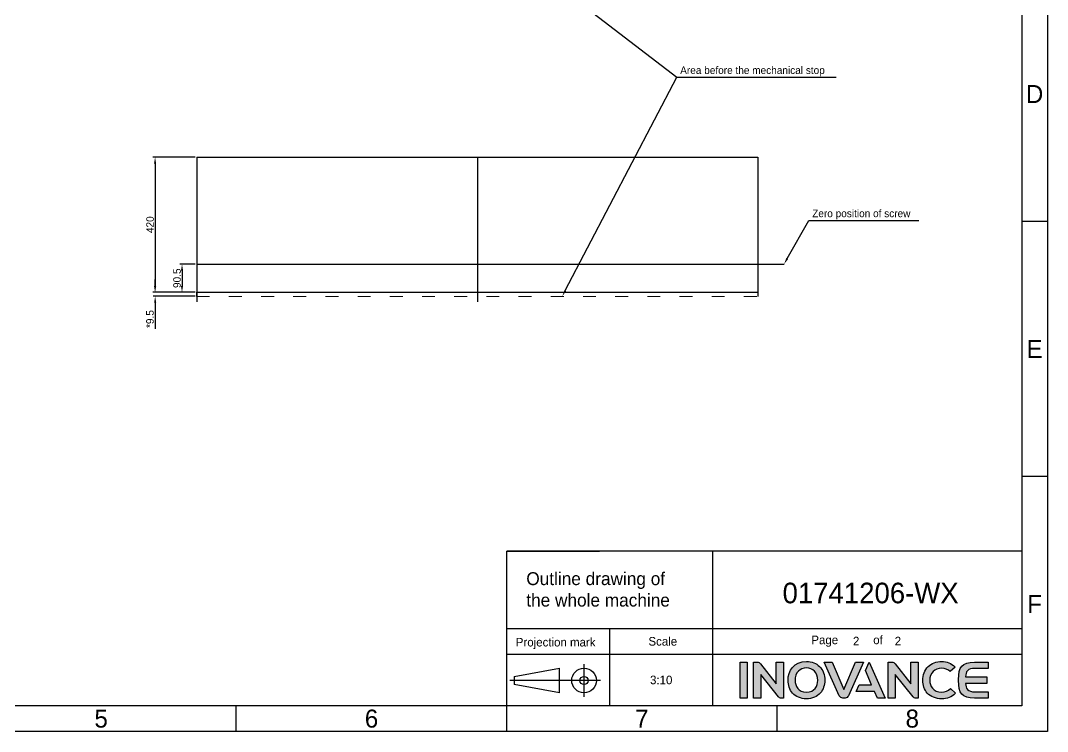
# Model space of a CAD drawing. Header units: millimetres. Extents: x 4086 to 8300, y 123 to 1549.
# Drawn here: x 7343 to 8300, y 124 to 786 of the extents above; entities that cross this region are included whole.
import ezdxf
from ezdxf import colors
from ezdxf.entities.mleader import LeaderData, LeaderLine
from ezdxf.enums import TextEntityAlignment as Align
from ezdxf.math import Vec2, Vec3

# ---------------------------------------------------------------- set-up
doc = ezdxf.new("R2010")
doc.units = ezdxf.units.MM
doc.linetypes.add('ACAD_ISO03W100', pattern=[30, 12, -18])
doc.layers.add('logo-蓝色', color=7, linetype='Continuous', true_color=0x008ccf)
doc.layers.add('虚线层', color=7, linetype='ACAD_ISO03W100', lineweight=0)
doc.layers.add('轮廓实线层', color=7, linetype='Continuous', lineweight=30)
doc.styles.get("Standard").update_dxf_attribs({"font": 'simsun.ttc'})
doc.styles.add('思源黑', font='SourceHanSansCN-Normal.ttf')
doc.dimstyles.new('尺寸标注_3_10比例', dxfattribs={"dimtxt": 7, "dimasz": 6, "dimexe": 2, "dimexo": 1.5, "dimgap": 1, "dimtad": 1, "dimdec": 1, "dimlfac": 3.333333, "dimdsep": 46, "dimtxsty": '思源黑', "dimcen": 0.09, "dimadec": 0, "dimazin": 0, "dimtp": 0.01, "dimtm": 0.01, "dimtfac": 1, "dimtdec": 1, "dimtofl": 0, "dimtmove": 0, "dimatfit": 3, "dimfxl": 0, "dimtolj": 1, "dimarcsym": 0})

# ---------------------------------------------------------------- blocks, each defined once
blk = doc.blocks.new('1')
at = {"layer": 'logo-蓝色'}
h = blk.add_hatch(color=256, dxfattribs=at)
h.dxf.hatch_style = 1
edge = h.paths.add_edge_path()
edge.add_spline(control_points=[(8013.23, 154.78), (8013.23, 154.78), (8019.82, 154.78), (8019.82, 154.78), (8019.82, 154.78), (8019.82, 154.78), (8019.82, 188.18), (8019.82, 188.18), (8019.82, 188.18), (8019.82, 188.18), (8013.23, 188.18), (8013.23, 188.18), (8013.23, 188.18), (8013.23, 188.18), (8013.23, 154.78), (8013.23, 154.78)], knot_values=[0, 0, 0, 0, 0.25, 0.25, 0.25, 0.25, 0.5, 0.5, 0.5, 0.5, 0.75, 0.75, 0.75, 0.75, 1, 1, 1, 1], degree=3, periodic=1)
h = blk.add_hatch(color=256, dxfattribs=at)
h.dxf.hatch_style = 1
edge = h.paths.add_edge_path()
edge.add_spline(control_points=[(8046.94, 188.21), (8046.94, 188.21), (8046.94, 168.1), (8046.94, 168.1), (8046.94, 168.1), (8046.94, 168.1), (8032.19, 186.74), (8032.19, 186.74), (8032.19, 186.74), (8031.53, 187.61), (8030.5, 188.16), (8029.33, 188.16), (8029.33, 188.16), (8029.33, 188.16), (8025.72, 188.16), (8025.72, 188.16), (8025.72, 188.16), (8025.72, 188.16), (8025.72, 154.75), (8025.72, 154.75), (8025.72, 154.75), (8025.72, 154.75), (8032.36, 154.75), (8032.36, 154.75), (8032.36, 154.75), (8032.36, 154.75), (8032.36, 176.6), (8032.36, 176.6), (8032.36, 176.6), (8032.36, 176.6), (8048.9, 155.77), (8048.9, 155.77), (8048.9, 155.77), (8049.38, 155.15), (8050.12, 154.75), (8050.96, 154.75), (8050.96, 154.75), (8050.96, 154.75), (8053.57, 154.75), (8053.57, 154.75), (8053.57, 154.75), (8053.57, 154.75), (8053.57, 188.21), (8053.57, 188.21), (8053.57, 188.21), (8053.57, 188.21), (8046.94, 188.21), (8046.94, 188.21)], knot_values=[0, 0, 0, 0, 0.083333, 0.083333, 0.083333, 0.083333, 0.166667, 0.166667, 0.166667, 0.166667, 0.25, 0.25, 0.25, 0.25, 0.333333, 0.333333, 0.333333, 0.333333, 0.416667, 0.416667, 0.416667, 0.416667, 0.5, 0.5, 0.5, 0.5, 0.583333, 0.583333, 0.583333, 0.583333, 0.666667, 0.666667, 0.666667, 0.666667, 0.75, 0.75, 0.75, 0.75, 0.833333, 0.833333, 0.833333, 0.833333, 0.916667, 0.916667, 0.916667, 0.916667, 1, 1, 1, 1], degree=3, periodic=1)
h = blk.add_hatch(color=256, dxfattribs=at)
h.dxf.hatch_style = 1
edge = h.paths.add_edge_path(flags=16)
edge.add_spline(control_points=[(8067.54, 179.9), (8069.43, 181.84), (8071.96, 182.81), (8075.04, 182.81), (8075.04, 182.81), (8078.11, 182.81), (8080.61, 181.85), (8082.47, 179.96), (8082.47, 179.96), (8084.53, 177.86), (8085.68, 174.68), (8085.63, 171.25), (8085.63, 171.25), (8085.53, 165.9), (8082.7, 160.19), (8075.04, 160.19), (8075.04, 160.19), (8067.42, 160.19), (8064.55, 165.88), (8064.41, 171.2), (8064.41, 171.2), (8064.32, 174.6), (8065.46, 177.77), (8067.54, 179.9)], knot_values=[0, 0, 0, 0, 0.166667, 0.166667, 0.166667, 0.166667, 0.333333, 0.333333, 0.333333, 0.333333, 0.5, 0.5, 0.5, 0.5, 0.666667, 0.666667, 0.666667, 0.666667, 0.833333, 0.833333, 0.833333, 0.833333, 1, 1, 1, 1], degree=3, periodic=0)
edge = h.paths.add_edge_path()
edge.add_spline(control_points=[(8075.04, 188.89), (8063.23, 188.89), (8057.87, 179.77), (8057.87, 171.29), (8057.87, 171.29), (8057.87, 166.68), (8059.36, 162.46), (8062.06, 159.4), (8062.06, 159.4), (8065.12, 155.91), (8069.62, 154.07), (8075.04, 154.07), (8075.04, 154.07), (8080.43, 154.07), (8084.92, 155.94), (8087.98, 159.47), (8087.98, 159.47), (8090.63, 162.55), (8092.12, 166.76), (8092.17, 171.33), (8092.17, 171.33), (8092.22, 176.26), (8090.44, 180.93), (8087.25, 184.14), (8087.25, 184.14), (8084.18, 187.25), (8079.95, 188.89), (8075.04, 188.89)], knot_values=[0, 0, 0, 0, 0.142857, 0.142857, 0.142857, 0.142857, 0.285714, 0.285714, 0.285714, 0.285714, 0.428571, 0.428571, 0.428571, 0.428571, 0.571429, 0.571429, 0.571429, 0.571429, 0.714286, 0.714286, 0.714286, 0.714286, 0.857143, 0.857143, 0.857143, 0.857143, 1, 1, 1, 1], degree=3, periodic=0)
h = blk.add_hatch(color=256, dxfattribs=at)
h.dxf.hatch_style = 1
edge = h.paths.add_edge_path()
edge.add_spline(control_points=[(8120.89, 188.19), (8120.89, 188.19), (8109.97, 162.65), (8109.97, 162.65), (8109.97, 162.65), (8109.97, 162.65), (8099.04, 188.19), (8099.04, 188.19), (8099.04, 188.19), (8099.04, 188.19), (8091.61, 188.19), (8091.61, 188.19), (8091.61, 188.19), (8091.61, 188.19), (8105.64, 156.92), (8105.64, 156.92), (8105.64, 156.92), (8106.2, 155.66), (8107.46, 154.78), (8108.92, 154.78), (8108.92, 154.78), (8108.92, 154.78), (8108.95, 154.78), (8108.95, 154.78), (8108.95, 154.78), (8108.95, 154.78), (8110.97, 154.78), (8110.97, 154.78), (8110.97, 154.78), (8110.97, 154.78), (8111.01, 154.78), (8111.01, 154.78), (8111.01, 154.78), (8112.46, 154.78), (8113.72, 155.66), (8114.28, 156.91), (8114.28, 156.91), (8114.28, 156.91), (8128.32, 188.19), (8128.32, 188.19), (8128.32, 188.19), (8128.32, 188.19), (8120.89, 188.19), (8120.89, 188.19)], knot_values=[0, 0, 0, 0, 0.090909, 0.090909, 0.090909, 0.090909, 0.181818, 0.181818, 0.181818, 0.181818, 0.272727, 0.272727, 0.272727, 0.272727, 0.363636, 0.363636, 0.363636, 0.363636, 0.454545, 0.454545, 0.454545, 0.454545, 0.545455, 0.545455, 0.545455, 0.545455, 0.636364, 0.636364, 0.636364, 0.636364, 0.727273, 0.727273, 0.727273, 0.727273, 0.818182, 0.818182, 0.818182, 0.818182, 0.909091, 0.909091, 0.909091, 0.909091, 1, 1, 1, 1], degree=3, periodic=1)
h = blk.add_hatch(color=256, dxfattribs=at)
h.dxf.hatch_style = 1
edge = h.paths.add_edge_path()
edge.add_spline(control_points=[(8133.46, 188.19), (8133.46, 188.19), (8129.99, 180.42), (8129.99, 180.42), (8129.99, 180.42), (8129.99, 180.42), (8135.74, 167.21), (8135.74, 167.21), (8135.74, 167.21), (8135.74, 167.21), (8124.06, 167.21), (8124.06, 167.21), (8124.06, 167.21), (8124.06, 167.21), (8121.26, 161), (8121.26, 161), (8121.26, 161), (8121.26, 161), (8138.42, 161), (8138.42, 161), (8138.42, 161), (8138.42, 161), (8141.2, 154.78), (8141.2, 154.78), (8141.2, 154.78), (8141.2, 154.78), (8148.45, 154.78), (8148.45, 154.78), (8148.45, 154.78), (8148.45, 154.78), (8133.46, 188.19), (8133.46, 188.19)], knot_values=[0, 0, 0, 0, 0.125, 0.125, 0.125, 0.125, 0.25, 0.25, 0.25, 0.25, 0.375, 0.375, 0.375, 0.375, 0.5, 0.5, 0.5, 0.5, 0.625, 0.625, 0.625, 0.625, 0.75, 0.75, 0.75, 0.75, 0.875, 0.875, 0.875, 0.875, 1, 1, 1, 1], degree=3, periodic=1)
h = blk.add_hatch(color=256, dxfattribs=at)
h.dxf.hatch_style = 1
edge = h.paths.add_edge_path()
edge.add_spline(control_points=[(8172.43, 188.21), (8172.43, 188.21), (8172.43, 168.1), (8172.43, 168.1), (8172.43, 168.1), (8172.43, 168.1), (8157.68, 186.74), (8157.68, 186.74), (8157.68, 186.74), (8157.03, 187.61), (8155.99, 188.16), (8154.82, 188.16), (8154.82, 188.16), (8154.82, 188.16), (8151.22, 188.16), (8151.22, 188.16), (8151.22, 188.16), (8151.22, 188.16), (8151.22, 154.75), (8151.22, 154.75), (8151.22, 154.75), (8151.22, 154.75), (8157.86, 154.75), (8157.86, 154.75), (8157.86, 154.75), (8157.86, 154.75), (8157.86, 176.6), (8157.86, 176.6), (8157.86, 176.6), (8157.86, 176.6), (8174.4, 155.77), (8174.4, 155.77), (8174.4, 155.77), (8174.88, 155.15), (8175.63, 154.75), (8176.46, 154.75), (8176.46, 154.75), (8176.46, 154.75), (8179.07, 154.75), (8179.07, 154.75), (8179.07, 154.75), (8179.07, 154.75), (8179.07, 188.21), (8179.07, 188.21), (8179.07, 188.21), (8179.07, 188.21), (8172.43, 188.21), (8172.43, 188.21)], knot_values=[0, 0, 0, 0, 0.083333, 0.083333, 0.083333, 0.083333, 0.166667, 0.166667, 0.166667, 0.166667, 0.25, 0.25, 0.25, 0.25, 0.333333, 0.333333, 0.333333, 0.333333, 0.416667, 0.416667, 0.416667, 0.416667, 0.5, 0.5, 0.5, 0.5, 0.583333, 0.583333, 0.583333, 0.583333, 0.666667, 0.666667, 0.666667, 0.666667, 0.75, 0.75, 0.75, 0.75, 0.833333, 0.833333, 0.833333, 0.833333, 0.916667, 0.916667, 0.916667, 0.916667, 1, 1, 1, 1], degree=3, periodic=1)
h = blk.add_hatch(color=256, dxfattribs=at)
h.dxf.hatch_style = 1
edge = h.paths.add_edge_path()
edge.add_spline(control_points=[(8209.25, 163.61), (8207.23, 161.58), (8204.1, 160.33), (8201.1, 160.33), (8201.1, 160.33), (8192.96, 160.33), (8190, 165.99), (8189.95, 171.3), (8189.95, 171.3), (8189.93, 174.48), (8191.06, 177.46), (8193.08, 179.5), (8193.08, 179.5), (8195.06, 181.49), (8197.83, 182.54), (8201.1, 182.54), (8201.1, 182.54), (8204.13, 182.54), (8206.91, 181.45), (8208.93, 179.48), (8208.93, 179.48), (8208.93, 179.48), (8209.06, 179.35), (8209.06, 179.35), (8209.06, 179.35), (8209.06, 179.35), (8213.51, 183.64), (8213.51, 183.64), (8213.51, 183.64), (8213.51, 183.64), (8213.36, 183.79), (8213.36, 183.79), (8213.36, 183.79), (8209.98, 187.13), (8205.74, 188.89), (8201.1, 188.89), (8201.1, 188.89), (8195.92, 188.89), (8191.52, 187.22), (8188.35, 184.05), (8188.35, 184.05), (8185.19, 180.85), (8183.38, 176.21), (8183.4, 171.29), (8183.4, 171.29), (8183.43, 166.66), (8184.93, 162.46), (8187.63, 159.43), (8187.63, 159.43), (8190.75, 155.92), (8195.41, 154.07), (8201.1, 154.07), (8201.1, 154.07), (8206.11, 154.07), (8210.49, 155.79), (8213.78, 159.03), (8213.78, 159.03), (8213.78, 159.03), (8213.94, 159.17), (8213.94, 159.17), (8213.94, 159.17), (8213.94, 159.17), (8209.41, 163.76), (8209.41, 163.76), (8209.41, 163.76), (8209.41, 163.76), (8209.25, 163.61), (8209.25, 163.61)], knot_values=[0, 0, 0, 0, 0.058824, 0.058824, 0.058824, 0.058824, 0.117647, 0.117647, 0.117647, 0.117647, 0.176471, 0.176471, 0.176471, 0.176471, 0.235294, 0.235294, 0.235294, 0.235294, 0.294118, 0.294118, 0.294118, 0.294118, 0.352941, 0.352941, 0.352941, 0.352941, 0.411765, 0.411765, 0.411765, 0.411765, 0.470588, 0.470588, 0.470588, 0.470588, 0.529412, 0.529412, 0.529412, 0.529412, 0.588235, 0.588235, 0.588235, 0.588235, 0.647059, 0.647059, 0.647059, 0.647059, 0.705882, 0.705882, 0.705882, 0.705882, 0.764706, 0.764706, 0.764706, 0.764706, 0.823529, 0.823529, 0.823529, 0.823529, 0.882353, 0.882353, 0.882353, 0.882353, 0.941176, 0.941176, 0.941176, 0.941176, 1, 1, 1, 1], degree=3, periodic=0)
h = blk.add_hatch(color=256, dxfattribs=at)
h.dxf.hatch_style = 1
edge = h.paths.add_edge_path()
edge.add_spline(control_points=[(8231.83, 182.36), (8231.83, 182.36), (8244.33, 182.36), (8244.33, 182.36), (8244.33, 182.36), (8244.33, 182.36), (8244.33, 188.19), (8244.33, 188.19), (8244.33, 188.19), (8244.33, 188.19), (8231.67, 188.19), (8231.67, 188.19), (8231.67, 188.19), (8220.02, 188.19), (8216.82, 183.73), (8216.82, 171.89), (8216.82, 171.89), (8216.82, 171.89), (8216.82, 171.49), (8216.82, 171.49), (8216.82, 171.49), (8216.82, 171.49), (8216.82, 171.47), (8216.82, 171.47), (8216.82, 171.47), (8216.82, 171.47), (8216.82, 171.46), (8216.82, 171.46), (8216.82, 171.46), (8216.82, 171.46), (8216.82, 171.46), (8216.82, 171.46), (8216.82, 171.46), (8216.82, 171.46), (8216.82, 171.05), (8216.82, 171.05), (8216.82, 171.05), (8216.82, 159.22), (8220.02, 154.76), (8231.67, 154.76), (8231.67, 154.76), (8231.67, 154.76), (8244.33, 154.76), (8244.33, 154.76), (8244.33, 154.76), (8244.33, 154.76), (8244.33, 160.58), (8244.33, 160.58), (8244.33, 160.58), (8244.33, 160.58), (8231.83, 160.58), (8231.83, 160.58), (8231.83, 160.58), (8228.75, 160.58), (8226.44, 161.14), (8225.01, 162.75), (8225.01, 162.75), (8223.9, 164.01), (8223.39, 166.03), (8223.25, 168.36), (8223.25, 168.36), (8223.25, 168.36), (8243.24, 168.36), (8243.24, 168.36), (8243.24, 168.36), (8243.24, 168.36), (8243.24, 171.47), (8243.24, 171.47), (8243.24, 171.47), (8243.24, 171.47), (8243.24, 174.59), (8243.24, 174.59), (8243.24, 174.59), (8243.24, 174.59), (8223.25, 174.59), (8223.25, 174.59), (8223.25, 174.59), (8223.39, 176.9), (8223.9, 178.93), (8225.01, 180.2), (8225.01, 180.2), (8226.44, 181.81), (8228.75, 182.36), (8231.83, 182.36)], knot_values=[0, 0, 0, 0, 0.047619, 0.047619, 0.047619, 0.047619, 0.095238, 0.095238, 0.095238, 0.095238, 0.142857, 0.142857, 0.142857, 0.142857, 0.190476, 0.190476, 0.190476, 0.190476, 0.238095, 0.238095, 0.238095, 0.238095, 0.285714, 0.285714, 0.285714, 0.285714, 0.333333, 0.333333, 0.333333, 0.333333, 0.380952, 0.380952, 0.380952, 0.380952, 0.428571, 0.428571, 0.428571, 0.428571, 0.47619, 0.47619, 0.47619, 0.47619, 0.52381, 0.52381, 0.52381, 0.52381, 0.571429, 0.571429, 0.571429, 0.571429, 0.619048, 0.619048, 0.619048, 0.619048, 0.666667, 0.666667, 0.666667, 0.666667, 0.714286, 0.714286, 0.714286, 0.714286, 0.761905, 0.761905, 0.761905, 0.761905, 0.809524, 0.809524, 0.809524, 0.809524, 0.857143, 0.857143, 0.857143, 0.857143, 0.904762, 0.904762, 0.904762, 0.904762, 0.952381, 0.952381, 0.952381, 0.952381, 1, 1, 1, 1], degree=3, periodic=0)
at = {"color": 2}
for p, q in [((8299.66, 598.82), (8275.66, 598.82)), ((8299.66, 361.22), (8275.66, 361.22)), ((8275.66, 291.62), (7795.66, 291.62)), ((7795.66, 147.62), (7795.66, 291.62)), ((7795.66, 291.62), (7882.06, 291.62)), ((7987.66, 147.62), (7987.66, 291.62)), ((7795.66, 147.62), (7795.66, 219.62)), ((7795.66, 219.62), (7882.06, 219.62)), ((7795.66, 219.62), (8275.66, 219.62)), ((7891.66, 147.62), (7891.66, 219.62)), ((7795.66, 195.62), (7987.66, 195.62)), ((7802.49, 174.96), (7844.73, 182.64)), ((7844.73, 159.6), (7844.73, 182.64)), ((7867.77, 155.76), (7867.77, 186.48)), ((7802.49, 174.96), (7802.49, 167.28)), ((7883.13, 171.12), (7798.65, 171.12)), ((7844.73, 159.6), (7802.49, 167.28)), ((7543.66, 123.62), (7543.66, 147.62)), ((7795.66, 123.62), (7795.66, 147.62)), ((8047.66, 123.62), (8047.66, 147.62))]:
    blk.add_line(p, q, dxfattribs=at)
for points in [[(6283.66, 123.62), (6283.66, 1549.22), (8299.66, 1549.22), (8299.66, 123.62)], [(6403.66, 147.62), (6403.66, 1525.22), (8275.66, 1525.22), (8275.66, 147.62)], [(7987.66, 195.62), (8275.66, 195.62), (8275.66, 147.62), (7987.66, 147.62)]]:
    blk.add_lwpolyline(points, close=True, dxfattribs=at)
for radius in [11.52, 3.84]:
    blk.add_circle((7867.77, 171.12), radius, dxfattribs=at)
at = {"layer": 'logo-蓝色'}
for points, knots in [([(8013.23, 154.78), (8013.23, 154.78), (8019.82, 154.78), (8019.82, 154.78), (8019.82, 154.78), (8019.82, 154.78), (8019.82, 188.18), (8019.82, 188.18), (8019.82, 188.18), (8019.82, 188.18), (8013.23, 188.18), (8013.23, 188.18), (8013.23, 188.18), (8013.23, 188.18), (8013.23, 154.78), (8013.23, 154.78)], [0, 0, 0, 0, 0.25, 0.25, 0.25, 0.25, 0.5, 0.5, 0.5, 0.5, 0.75, 0.75, 0.75, 0.75, 1, 1, 1, 1]), ([(8046.94, 188.21), (8046.94, 188.21), (8046.94, 168.1), (8046.94, 168.1), (8046.94, 168.1), (8046.94, 168.1), (8032.19, 186.74), (8032.19, 186.74), (8032.19, 186.74), (8031.53, 187.61), (8030.5, 188.16), (8029.33, 188.16), (8029.33, 188.16), (8029.33, 188.16), (8025.72, 188.16), (8025.72, 188.16), (8025.72, 188.16), (8025.72, 188.16), (8025.72, 154.75), (8025.72, 154.75), (8025.72, 154.75), (8025.72, 154.75), (8032.36, 154.75), (8032.36, 154.75), (8032.36, 154.75), (8032.36, 154.75), (8032.36, 176.6), (8032.36, 176.6), (8032.36, 176.6), (8032.36, 176.6), (8048.9, 155.77), (8048.9, 155.77), (8048.9, 155.77), (8049.38, 155.15), (8050.12, 154.75), (8050.96, 154.75), (8050.96, 154.75), (8050.96, 154.75), (8053.57, 154.75), (8053.57, 154.75), (8053.57, 154.75), (8053.57, 154.75), (8053.57, 188.21), (8053.57, 188.21), (8053.57, 188.21), (8053.57, 188.21), (8046.94, 188.21), (8046.94, 188.21)], [0, 0, 0, 0, 0.083333, 0.083333, 0.083333, 0.083333, 0.166667, 0.166667, 0.166667, 0.166667, 0.25, 0.25, 0.25, 0.25, 0.333333, 0.333333, 0.333333, 0.333333, 0.416667, 0.416667, 0.416667, 0.416667, 0.5, 0.5, 0.5, 0.5, 0.583333, 0.583333, 0.583333, 0.583333, 0.666667, 0.666667, 0.666667, 0.666667, 0.75, 0.75, 0.75, 0.75, 0.833333, 0.833333, 0.833333, 0.833333, 0.916667, 0.916667, 0.916667, 0.916667, 1, 1, 1, 1]), ([(8075.04, 188.89), (8063.23, 188.89), (8057.87, 179.77), (8057.87, 171.29), (8057.87, 171.29), (8057.87, 166.68), (8059.36, 162.46), (8062.06, 159.4), (8062.06, 159.4), (8065.12, 155.91), (8069.62, 154.07), (8075.04, 154.07), (8075.04, 154.07), (8080.43, 154.07), (8084.92, 155.94), (8087.98, 159.47), (8087.98, 159.47), (8090.63, 162.55), (8092.12, 166.76), (8092.17, 171.33), (8092.17, 171.33), (8092.22, 176.26), (8090.44, 180.93), (8087.25, 184.14), (8087.25, 184.14), (8084.18, 187.25), (8079.95, 188.89), (8075.04, 188.89)], [0, 0, 0, 0, 0.142857, 0.142857, 0.142857, 0.142857, 0.285714, 0.285714, 0.285714, 0.285714, 0.428571, 0.428571, 0.428571, 0.428571, 0.571429, 0.571429, 0.571429, 0.571429, 0.714286, 0.714286, 0.714286, 0.714286, 0.857143, 0.857143, 0.857143, 0.857143, 1, 1, 1, 1]), ([(8067.54, 179.9), (8069.43, 181.84), (8071.96, 182.81), (8075.04, 182.81), (8075.04, 182.81), (8078.11, 182.81), (8080.61, 181.85), (8082.47, 179.96), (8082.47, 179.96), (8084.53, 177.86), (8085.68, 174.68), (8085.63, 171.25), (8085.63, 171.25), (8085.53, 165.9), (8082.7, 160.19), (8075.04, 160.19), (8075.04, 160.19), (8067.42, 160.19), (8064.55, 165.88), (8064.41, 171.2), (8064.41, 171.2), (8064.32, 174.6), (8065.46, 177.77), (8067.54, 179.9)], [0, 0, 0, 0, 0.166667, 0.166667, 0.166667, 0.166667, 0.333333, 0.333333, 0.333333, 0.333333, 0.5, 0.5, 0.5, 0.5, 0.666667, 0.666667, 0.666667, 0.666667, 0.833333, 0.833333, 0.833333, 0.833333, 1, 1, 1, 1]), ([(8120.89, 188.19), (8120.89, 188.19), (8109.97, 162.65), (8109.97, 162.65), (8109.97, 162.65), (8109.97, 162.65), (8099.04, 188.19), (8099.04, 188.19), (8099.04, 188.19), (8099.04, 188.19), (8091.61, 188.19), (8091.61, 188.19), (8091.61, 188.19), (8091.61, 188.19), (8105.64, 156.92), (8105.64, 156.92), (8105.64, 156.92), (8106.2, 155.66), (8107.46, 154.78), (8108.92, 154.78), (8108.92, 154.78), (8108.92, 154.78), (8108.95, 154.78), (8108.95, 154.78), (8108.95, 154.78), (8108.95, 154.78), (8110.97, 154.78), (8110.97, 154.78), (8110.97, 154.78), (8110.97, 154.78), (8111.01, 154.78), (8111.01, 154.78), (8111.01, 154.78), (8112.46, 154.78), (8113.72, 155.66), (8114.28, 156.91), (8114.28, 156.91), (8114.28, 156.91), (8128.32, 188.19), (8128.32, 188.19), (8128.32, 188.19), (8128.32, 188.19), (8120.89, 188.19), (8120.89, 188.19)], [0, 0, 0, 0, 0.090909, 0.090909, 0.090909, 0.090909, 0.181818, 0.181818, 0.181818, 0.181818, 0.272727, 0.272727, 0.272727, 0.272727, 0.363636, 0.363636, 0.363636, 0.363636, 0.454545, 0.454545, 0.454545, 0.454545, 0.545455, 0.545455, 0.545455, 0.545455, 0.636364, 0.636364, 0.636364, 0.636364, 0.727273, 0.727273, 0.727273, 0.727273, 0.818182, 0.818182, 0.818182, 0.818182, 0.909091, 0.909091, 0.909091, 0.909091, 1, 1, 1, 1]), ([(8133.46, 188.19), (8133.46, 188.19), (8129.99, 180.42), (8129.99, 180.42), (8129.99, 180.42), (8129.99, 180.42), (8135.74, 167.21), (8135.74, 167.21), (8135.74, 167.21), (8135.74, 167.21), (8124.06, 167.21), (8124.06, 167.21), (8124.06, 167.21), (8124.06, 167.21), (8121.26, 161), (8121.26, 161), (8121.26, 161), (8121.26, 161), (8138.42, 161), (8138.42, 161), (8138.42, 161), (8138.42, 161), (8141.2, 154.78), (8141.2, 154.78), (8141.2, 154.78), (8141.2, 154.78), (8148.45, 154.78), (8148.45, 154.78), (8148.45, 154.78), (8148.45, 154.78), (8133.46, 188.19), (8133.46, 188.19)], [0, 0, 0, 0, 0.125, 0.125, 0.125, 0.125, 0.25, 0.25, 0.25, 0.25, 0.375, 0.375, 0.375, 0.375, 0.5, 0.5, 0.5, 0.5, 0.625, 0.625, 0.625, 0.625, 0.75, 0.75, 0.75, 0.75, 0.875, 0.875, 0.875, 0.875, 1, 1, 1, 1]), ([(8172.43, 188.21), (8172.43, 188.21), (8172.43, 168.1), (8172.43, 168.1), (8172.43, 168.1), (8172.43, 168.1), (8157.68, 186.74), (8157.68, 186.74), (8157.68, 186.74), (8157.03, 187.61), (8155.99, 188.16), (8154.82, 188.16), (8154.82, 188.16), (8154.82, 188.16), (8151.22, 188.16), (8151.22, 188.16), (8151.22, 188.16), (8151.22, 188.16), (8151.22, 154.75), (8151.22, 154.75), (8151.22, 154.75), (8151.22, 154.75), (8157.86, 154.75), (8157.86, 154.75), (8157.86, 154.75), (8157.86, 154.75), (8157.86, 176.6), (8157.86, 176.6), (8157.86, 176.6), (8157.86, 176.6), (8174.4, 155.77), (8174.4, 155.77), (8174.4, 155.77), (8174.88, 155.15), (8175.63, 154.75), (8176.46, 154.75), (8176.46, 154.75), (8176.46, 154.75), (8179.07, 154.75), (8179.07, 154.75), (8179.07, 154.75), (8179.07, 154.75), (8179.07, 188.21), (8179.07, 188.21), (8179.07, 188.21), (8179.07, 188.21), (8172.43, 188.21), (8172.43, 188.21)], [0, 0, 0, 0, 0.083333, 0.083333, 0.083333, 0.083333, 0.166667, 0.166667, 0.166667, 0.166667, 0.25, 0.25, 0.25, 0.25, 0.333333, 0.333333, 0.333333, 0.333333, 0.416667, 0.416667, 0.416667, 0.416667, 0.5, 0.5, 0.5, 0.5, 0.583333, 0.583333, 0.583333, 0.583333, 0.666667, 0.666667, 0.666667, 0.666667, 0.75, 0.75, 0.75, 0.75, 0.833333, 0.833333, 0.833333, 0.833333, 0.916667, 0.916667, 0.916667, 0.916667, 1, 1, 1, 1]), ([(8209.25, 163.61), (8207.23, 161.58), (8204.1, 160.33), (8201.1, 160.33), (8201.1, 160.33), (8192.96, 160.33), (8190, 165.99), (8189.95, 171.3), (8189.95, 171.3), (8189.93, 174.48), (8191.06, 177.46), (8193.08, 179.5), (8193.08, 179.5), (8195.06, 181.49), (8197.83, 182.54), (8201.1, 182.54), (8201.1, 182.54), (8204.13, 182.54), (8206.91, 181.45), (8208.93, 179.48), (8208.93, 179.48), (8208.93, 179.48), (8209.06, 179.35), (8209.06, 179.35), (8209.06, 179.35), (8209.06, 179.35), (8213.51, 183.64), (8213.51, 183.64), (8213.51, 183.64), (8213.51, 183.64), (8213.36, 183.79), (8213.36, 183.79), (8213.36, 183.79), (8209.98, 187.13), (8205.74, 188.89), (8201.1, 188.89), (8201.1, 188.89), (8195.92, 188.89), (8191.52, 187.22), (8188.35, 184.05), (8188.35, 184.05), (8185.19, 180.85), (8183.38, 176.21), (8183.4, 171.29), (8183.4, 171.29), (8183.43, 166.66), (8184.93, 162.46), (8187.63, 159.43), (8187.63, 159.43), (8190.75, 155.92), (8195.41, 154.07), (8201.1, 154.07), (8201.1, 154.07), (8206.11, 154.07), (8210.49, 155.79), (8213.78, 159.03), (8213.78, 159.03), (8213.78, 159.03), (8213.94, 159.17), (8213.94, 159.17), (8213.94, 159.17), (8213.94, 159.17), (8209.41, 163.76), (8209.41, 163.76), (8209.41, 163.76), (8209.41, 163.76), (8209.25, 163.61), (8209.25, 163.61)], [0, 0, 0, 0, 0.058824, 0.058824, 0.058824, 0.058824, 0.117647, 0.117647, 0.117647, 0.117647, 0.176471, 0.176471, 0.176471, 0.176471, 0.235294, 0.235294, 0.235294, 0.235294, 0.294118, 0.294118, 0.294118, 0.294118, 0.352941, 0.352941, 0.352941, 0.352941, 0.411765, 0.411765, 0.411765, 0.411765, 0.470588, 0.470588, 0.470588, 0.470588, 0.529412, 0.529412, 0.529412, 0.529412, 0.588235, 0.588235, 0.588235, 0.588235, 0.647059, 0.647059, 0.647059, 0.647059, 0.705882, 0.705882, 0.705882, 0.705882, 0.764706, 0.764706, 0.764706, 0.764706, 0.823529, 0.823529, 0.823529, 0.823529, 0.882353, 0.882353, 0.882353, 0.882353, 0.941176, 0.941176, 0.941176, 0.941176, 1, 1, 1, 1]), ([(8231.83, 182.36), (8231.83, 182.36), (8244.33, 182.36), (8244.33, 182.36), (8244.33, 182.36), (8244.33, 182.36), (8244.33, 188.19), (8244.33, 188.19), (8244.33, 188.19), (8244.33, 188.19), (8231.67, 188.19), (8231.67, 188.19), (8231.67, 188.19), (8220.02, 188.19), (8216.82, 183.73), (8216.82, 171.89), (8216.82, 171.89), (8216.82, 171.89), (8216.82, 171.49), (8216.82, 171.49), (8216.82, 171.49), (8216.82, 171.49), (8216.82, 171.47), (8216.82, 171.47), (8216.82, 171.47), (8216.82, 171.47), (8216.82, 171.46), (8216.82, 171.46), (8216.82, 171.46), (8216.82, 171.46), (8216.82, 171.46), (8216.82, 171.46), (8216.82, 171.46), (8216.82, 171.46), (8216.82, 171.05), (8216.82, 171.05), (8216.82, 171.05), (8216.82, 159.22), (8220.02, 154.76), (8231.67, 154.76), (8231.67, 154.76), (8231.67, 154.76), (8244.33, 154.76), (8244.33, 154.76), (8244.33, 154.76), (8244.33, 154.76), (8244.33, 160.58), (8244.33, 160.58), (8244.33, 160.58), (8244.33, 160.58), (8231.83, 160.58), (8231.83, 160.58), (8231.83, 160.58), (8228.75, 160.58), (8226.44, 161.14), (8225.01, 162.75), (8225.01, 162.75), (8223.9, 164.01), (8223.39, 166.03), (8223.25, 168.36), (8223.25, 168.36), (8223.25, 168.36), (8243.24, 168.36), (8243.24, 168.36), (8243.24, 168.36), (8243.24, 168.36), (8243.24, 171.47), (8243.24, 171.47), (8243.24, 171.47), (8243.24, 171.47), (8243.24, 174.59), (8243.24, 174.59), (8243.24, 174.59), (8243.24, 174.59), (8223.25, 174.59), (8223.25, 174.59), (8223.25, 174.59), (8223.39, 176.9), (8223.9, 178.93), (8225.01, 180.2), (8225.01, 180.2), (8226.44, 181.81), (8228.75, 182.36), (8231.83, 182.36)], [0, 0, 0, 0, 0.047619, 0.047619, 0.047619, 0.047619, 0.095238, 0.095238, 0.095238, 0.095238, 0.142857, 0.142857, 0.142857, 0.142857, 0.190476, 0.190476, 0.190476, 0.190476, 0.238095, 0.238095, 0.238095, 0.238095, 0.285714, 0.285714, 0.285714, 0.285714, 0.333333, 0.333333, 0.333333, 0.333333, 0.380952, 0.380952, 0.380952, 0.380952, 0.428571, 0.428571, 0.428571, 0.428571, 0.47619, 0.47619, 0.47619, 0.47619, 0.52381, 0.52381, 0.52381, 0.52381, 0.571429, 0.571429, 0.571429, 0.571429, 0.619048, 0.619048, 0.619048, 0.619048, 0.666667, 0.666667, 0.666667, 0.666667, 0.714286, 0.714286, 0.714286, 0.714286, 0.761905, 0.761905, 0.761905, 0.761905, 0.809524, 0.809524, 0.809524, 0.809524, 0.857143, 0.857143, 0.857143, 0.857143, 0.904762, 0.904762, 0.904762, 0.904762, 0.952381, 0.952381, 0.952381, 0.952381, 1, 1, 1, 1])]:
    blk.add_open_spline(points, degree=3, knots=knots, dxfattribs=at)
at = {"color": 2, "style": '思源黑'}
for s, height, p in [('D', 16.8, (8287.66, 717.62)), ('E', 16.8, (8287.66, 480.02)), ('F', 16.8, (8287.66, 242.42)), ('Projection mark', 8, (7841.3, 206.83)), ('Scale', 8, (7941.14, 207.62)), ('5', 16.8, (7417.66, 135.62)), ('6', 16.8, (7669.66, 135.62)), ('7', 16.8, (7921.66, 135.62)), ('8', 16.8, (8173.66, 135.62))]:
    blk.add_text(s, height=height, dxfattribs=at).set_placement(p, align=Align.MIDDLE_CENTER)
blk.add_text('Page           of    ', height=8, dxfattribs=at).set_placement((8118.83, 207.93), align=Align.MIDDLE)
at = {"color": 2, "insert": (7813.94, 272.02), "char_height": 12, "width": 145.1747, "attachment_point": 1}
blk.add_mtext('{\\fSource Han Sans CN Regular|b0|i0|c0|p34;Outline drawing of the whole machine}', dxfattribs=at)
at = {"color": 7, "style": '思源黑'}
for tag, height, p in [('编号', 19.2, (8134.84, 252.67)), ('比例', 8, (7939.66, 171.62))]:
    blk.add_attdef(tag, text='', height=height, dxfattribs=at).set_placement(p, align=Align.MIDDLE)
at = {"linetype": 'Continuous', "lineweight": 0, "ltscale": 0.3, "style": '思源黑'}
for tag, p in [('当前页', (8121.35, 207.93)), ('总页数', (8160.27, 207.93))]:
    blk.add_attdef(tag, text='', height=8, dxfattribs=at).set_placement(p, align=Align.MIDDLE)
blk = doc.blocks.new('*D2721')
at = {"layer": 'Defpoints', "color": 0}
for p in [(7506.78, 658.86), (7467.93, 532.86), (7506.78, 532.86)]:
    blk.add_point(p, dxfattribs=at)
at = {"layer": '轮廓实线层', "color": 0, "lineweight": -2}
for p, q in [((7505.28, 658.86), (7465.93, 658.86)), ((7467.93, 652.86), (7467.93, 538.86)), ((7505.28, 532.86), (7465.93, 532.86))]:
    blk.add_line(p, q, dxfattribs=at)
at = {"layer": '轮廓实线层', "color": 0}
for points in [[(7468.93, 652.86), (7466.93, 652.86), (7467.93, 658.86)], [(7466.93, 538.86), (7468.93, 538.86), (7467.93, 532.86)]]:
    blk.add_solid(points, dxfattribs=at)
at = {"layer": '轮廓实线层', "color": 0, "insert": (7463.3, 595.86), "char_height": 7, "attachment_point": 5, "rotation": 90, "style": '思源黑'}
blk.add_mtext('\\A1;420', dxfattribs=at)
blk = doc.blocks.new('*D2722')
at = {"layer": 'Defpoints', "color": 0}
for p in [(7468.04, 529.11), (7506.78, 532.86), (7506.78, 529.11)]:
    blk.add_point(p, dxfattribs=at)
at = {"layer": '轮廓实线层', "color": 0, "lineweight": -2}
for p, q in [((7468.04, 538.86), (7468.04, 544.86)), ((7505.28, 532.86), (7466.04, 532.86)), ((7505.28, 529.11), (7466.04, 529.11)), ((7468.04, 523.11), (7468.04, 498.79))]:
    blk.add_line(p, q, dxfattribs=at)
at = {"layer": '轮廓实线层', "color": 0}
for points in [[(7467.04, 538.86), (7469.04, 538.86), (7468.04, 532.86)], [(7469.04, 523.11), (7467.04, 523.11), (7468.04, 529.11)]]:
    blk.add_solid(points, dxfattribs=at)
at = {"layer": '轮廓实线层', "color": 0, "insert": (7463.18, 507.95), "char_height": 7, "attachment_point": 5, "rotation": 90, "style": '思源黑'}
blk.add_mtext('\\A1;*9.5', dxfattribs=at)
blk = doc.blocks.new('*D2723')
at = {"layer": 'Defpoints', "color": 0}
for p in [(7506.78, 559.11), (7493.04, 532.86), (7506.78, 532.86)]:
    blk.add_point(p, dxfattribs=at)
at = {"layer": '轮廓实线层', "color": 0, "lineweight": -2}
for p, q in [((7505.28, 559.11), (7491.04, 559.11)), ((7493.04, 553.11), (7493.04, 538.86)), ((7505.28, 532.86), (7491.04, 532.86))]:
    blk.add_line(p, q, dxfattribs=at)
at = {"layer": '轮廓实线层', "color": 0}
for points in [[(7494.04, 553.11), (7492.04, 553.11), (7493.04, 559.11)], [(7492.04, 538.86), (7494.04, 538.86), (7493.04, 532.86)]]:
    blk.add_solid(points, dxfattribs=at)
at = {"layer": '轮廓实线层', "color": 0, "insert": (7488.42, 545.98), "char_height": 7, "attachment_point": 5, "rotation": 90, "style": '思源黑'}
blk.add_mtext('\\A1;\\A1;90.5', dxfattribs=at)

msp = doc.modelspace()

# ---------------------------------------------------------------- linework, layer by layer
at = {"layer": '虚线层'}
msp.add_line((7506.781, 529.106), (8029.584, 529.106), dxfattribs=at)
at = {"layer": '轮廓实线层'}
for p, q in [((7506.781, 658.856), (7506.781, 523.856)), ((7506.781, 658.856), (8029.584, 658.856)), ((7768.383, 658.856), (7768.383, 523.856)), ((8029.584, 658.856), (8029.584, 529.106)), ((7506.781, 559.106), (8054.153, 559.106)), ((7506.781, 532.856), (8029.584, 532.856)), ((7506.781, 529.106), (7506.781, 532.856))]:
    msp.add_line(p, q, dxfattribs=at)

# ---------------------------------------------------------------- block references
msp.add_blockref('1', (0, 0)).add_auto_attribs({'编号': '01741206-WX', '比例': '3:10', '总页数': '2', '当前页': '2'})

# ---------------------------------------------------------------- dimensions: what is measured, and where the dimension line sits
dim = msp.add_linear_dim(base=(7467.926, 532.856), p1=(7506.781, 658.856), p2=(7506.781, 532.856), angle=90, dimstyle='尺寸标注_3_10比例', dxfattribs=at)
dim.commit()
dim.dimension.update_dxf_attribs({"geometry": '*D2721', "text_midpoint": (7463.3, 595.856)})
for base, p1, p2, text, picture, middle in [((7493.044, 532.856), (7506.781, 559.106), (7506.781, 532.856), '\\A1;90.5', '*D2723', (7488.418, 545.981)), ((7468.037, 529.106), (7506.781, 532.856), (7506.781, 529.106), '*9.5', '*D2722', (7463.178, 507.948))]:
    dim = msp.add_linear_dim(base=base, p1=p1, p2=p2, angle=90, text=text, dimstyle='尺寸标注_3_10比例', override={"dimtxsty": '思源黑'}, dxfattribs=at)
    dim.commit()
    dim.dimension.update_dxf_attribs({"geometry": picture, "text_midpoint": middle})

# ---------------------------------------------------------------- leaders
ml = msp.add_multileader_mtext('Standard')
ml.set_content('{\\C256;Area before the mechanical stop}', style='思源黑')
ml.set_leader_properties()
ml.build(insert=Vec2(0, 0))
ml.multileader.update_dxf_attribs({"text_left_attachment_type": 5, "text_right_attachment_type": 5, "dogleg_length": 1, "arrow_head_size": 6})
ctx = ml.context
ctx.base_point, ctx.char_height, ctx.arrow_head_size, ctx.plane_origin = Vec3(7955.36, 733.382), 7, 6, Vec3(7804.505, 848.075)
ctx.left_attachment, ctx.right_attachment = 5, 5
notes = []
notes.append((ctx, [(1, (1, 1, 0), (7954.36, 733.382), (1, 0), 1, [(0, [(7804.505, 848.075)], 0, []), (1, [(7847.441, 529.106)], 0, [])])]))
ctx.mtext.insert, ctx.mtext.flow_direction = Vec3(7957.36, 743.338), 5
ml = msp.add_multileader_mtext('Standard')
ml.set_content('{\\C256;Zero position of screw}', style='思源黑')
ml.set_leader_properties()
ml.build(insert=Vec2(0, 0))
ml.multileader.update_dxf_attribs({"text_left_attachment_type": 5, "text_right_attachment_type": 5, "dogleg_length": 1, "arrow_head_size": 6})
ctx = ml.context
ctx.base_point, ctx.char_height, ctx.arrow_head_size, ctx.plane_origin = Vec3(8078.395, 599.917), 7, 6, Vec3(8054.153, 559.106)
ctx.left_attachment, ctx.right_attachment = 5, 5
notes.append((ctx, [(0, (1, 1, 0), (8077.395, 599.917), (1, 0), 1, [(0, [(8054.153, 559.106)], 0, [])])]))
ctx.mtext.insert, ctx.mtext.flow_direction = Vec3(8080.395, 609.873), 5
for ctx, leaders in notes:
    for number, flags, end, landing, length, lines in leaders:
        leader = LeaderData()
        leader.index, (leader.has_last_leader_line, leader.has_dogleg_vector, leader.attachment_direction) = number, flags
        leader.last_leader_point, leader.dogleg_vector, leader.dogleg_length = Vec3(end), Vec3(landing), length
        for number, points, colour, breaks in lines:
            line = LeaderLine()
            line.index, line.vertices, line.color, line.breaks = number, Vec3.list(points), colors.encode_raw_color(colour), breaks
            leader.lines.append(line)
        ctx.leaders.append(leader)

doc.saveas('drawing.dxf')
